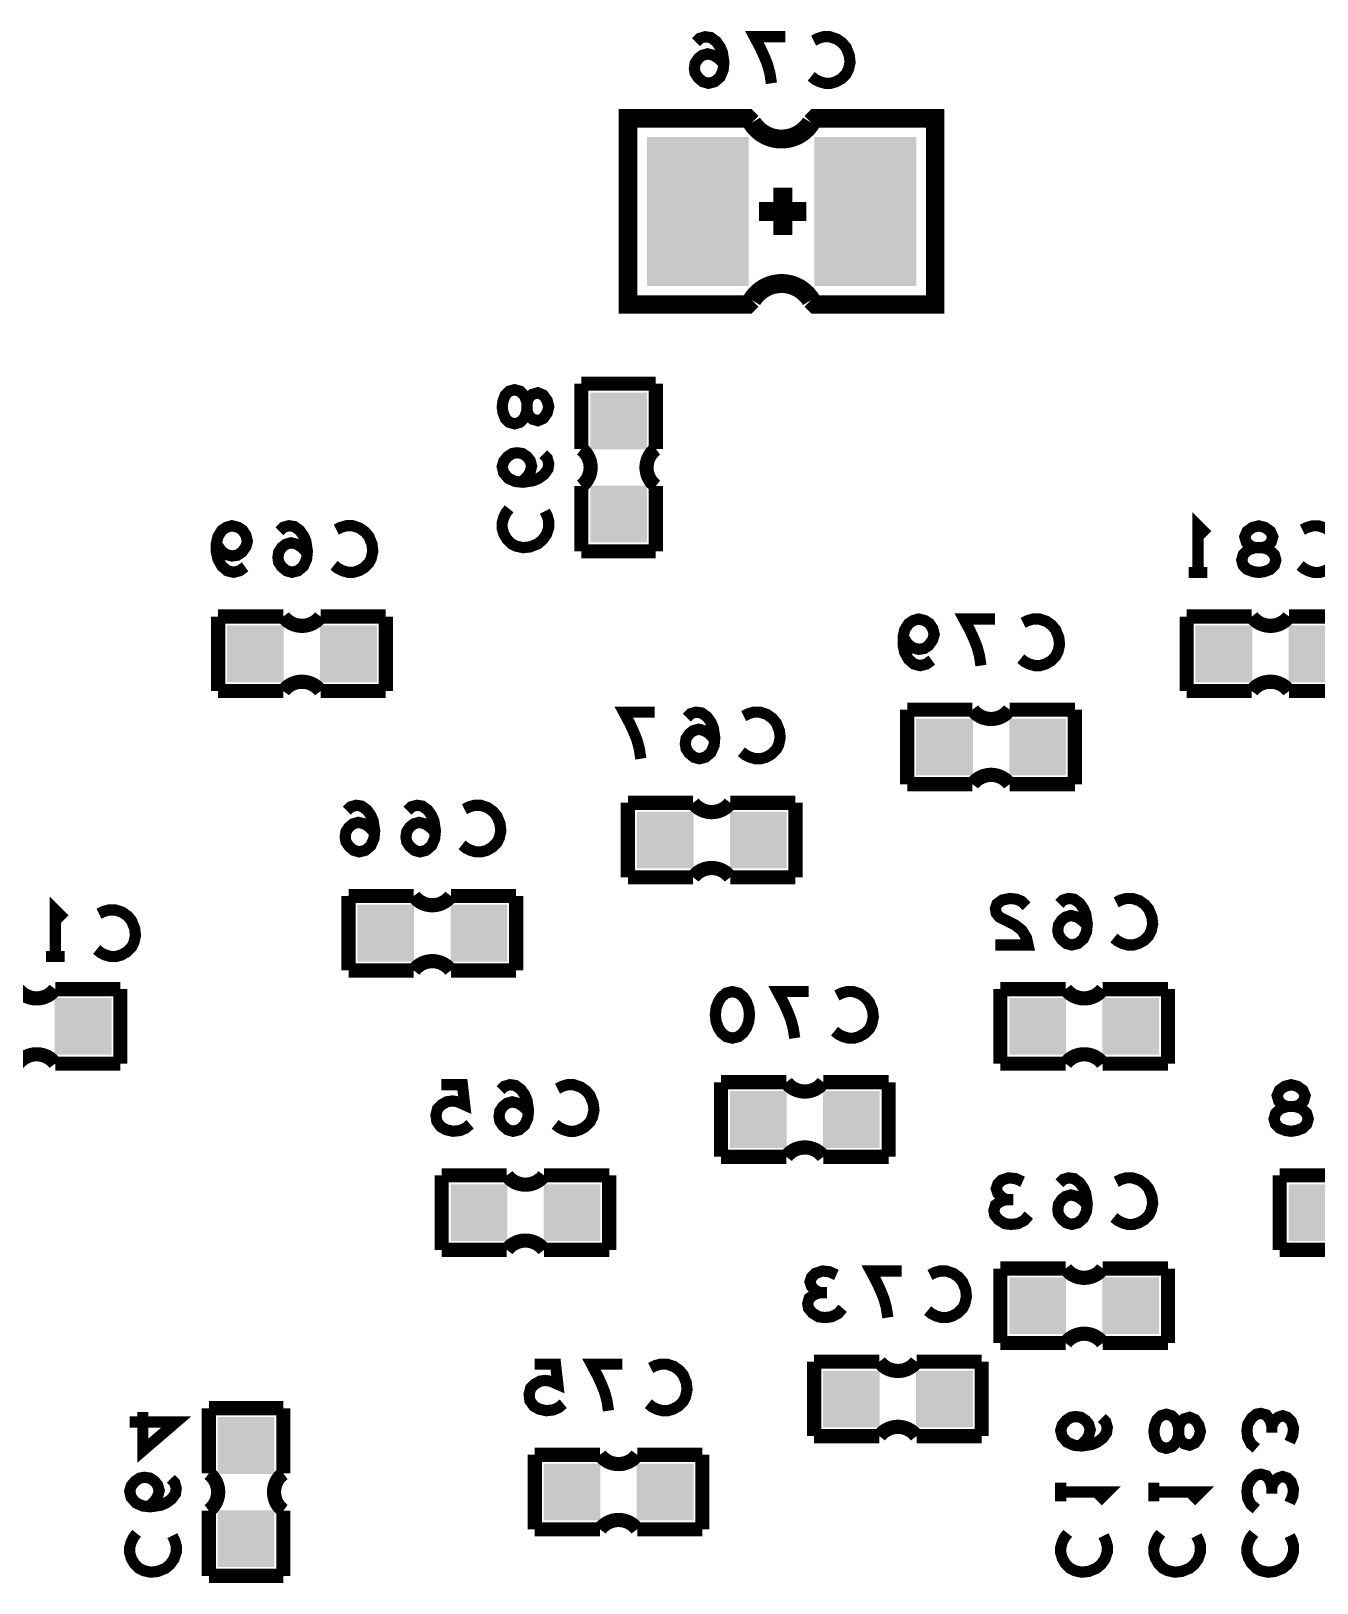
# Model space of a CAD drawing. Extents: x 0 to 200, y -10 to 130.
# Drawn here: x 88.69 to 102.5, y 32.02 to 48.69 of the extents above; entities that cross this region are included whole.
import ezdxf

# ---------------------------------------------------------------- set-up
doc = ezdxf.new("R2010")
doc.units = 0
doc.layers.get('0').update_dxf_attribs({"linetype": 'CONTINUOUS'})
doc.layers.add('MASK_BOTTOM_ART', color=6, linetype='CONTINUOUS')
doc.layers.add('SILK_BOTTOM_ART', color=5, linetype='CONTINUOUS')

# ---------------------------------------------------------------- blocks, each defined once
blk = doc.blocks.new('SQUARE_586')
blk.add_solid([(0.3048, 0.3048), (0.3048, -0.3048), (-0.3048, 0.3048), (-0.3048, -0.3048)])
blk = doc.blocks.new('RECTANGLE_571')
blk.add_solid([(0.5461, 0.8001), (0.5461, -0.8001), (-0.5461, 0.8001), (-0.5461, -0.8001)])

msp = doc.modelspace()

# ---------------------------------------------------------------- linework, layer by layer
at = {"layer": 'SILK_BOTTOM_ART'}
for points, const_width in [([(96.1309, 48.3333), (96.0726, 48.3917), (96.0226, 48.425), (95.9559, 48.4417), (95.8976, 48.425), (95.8559, 48.3917), (95.8226, 48.3417), (95.8143, 48.2833), (95.8226, 48.2333), (95.8559, 48.1833), (95.9059, 48.1417), (95.9643, 48.125), (96.0309, 48.1417), (96.0893, 48.1917), (96.1226, 48.2667), (96.1309, 48.35), (96.1143, 48.4583), (96.0893, 48.5167), (96.0476, 48.575), (95.9893, 48.6167), (95.9309, 48.625), (95.8726, 48.6083), (95.8309, 48.5667)], 0.12), ([(96.6417, 48.125), (96.625, 48.2333), (96.6, 48.325), (96.5667, 48.4083), (96.525, 48.5), (96.4583, 48.625), (96.7917, 48.625)], 0.12), ([(97.0941, 48.5833), (97.1441, 48.6083), (97.2024, 48.625), (97.2691, 48.625), (97.3441, 48.6), (97.4024, 48.5583), (97.4441, 48.5083), (97.4774, 48.425), (97.4857, 48.35), (97.4691, 48.275), (97.4441, 48.225), (97.3941, 48.175), (97.3357, 48.1417), (97.2774, 48.125), (97.2191, 48.125), (97.1607, 48.1417), (97.1107, 48.1667), (97.0691, 48.2)], 0.12), ([(96.4325, 47.7025), (96.385, 47.75), (95.1, 47.75), (95.1, 45.75), (96.385, 45.75), (96.4325, 45.7975)], 0.2), ([(97.0675, 45.7975), (97.115, 45.75), (98.4, 45.75), (98.4, 47.75), (97.115, 47.75), (97.0675, 47.7025)], 0.2), ([(96.7627, 47.004), (96.7627, 46.496)], 0.2032), ([(97.0167, 46.75), (96.5087, 46.75)], 0.2032), ([(93.75, 44.6524), (93.7583, 44.7107), (93.7833, 44.7774), (93.825, 44.8191), (93.8833, 44.8357), (93.9417, 44.8191), (93.9917, 44.7691), (94.0167, 44.6941), (94.0167, 44.6107), (94.0333, 44.5607), (94.075, 44.5191), (94.1333, 44.5024), (94.1917, 44.5274), (94.2333, 44.5857), (94.25, 44.6524), (94.2333, 44.7191), (94.1917, 44.7774), (94.1333, 44.8024), (94.075, 44.7857), (94.0333, 44.7441), (94.0167, 44.6941), (94.0167, 44.6107), (93.9917, 44.5357), (93.9417, 44.4857), (93.8833, 44.4691), (93.825, 44.4857), (93.7833, 44.5274), (93.7583, 44.5941), (93.75, 44.6524)], 0.12), ([(94.6, 44.9), (94.6, 44.2)], 0.1524), ([(95.4, 44.9), (94.6, 44.9)], 0.1524), ([(95.4, 44.2), (95.4, 44.9)], 0.1524), ([(93.9583, 43.8417), (94.0167, 43.9), (94.05, 43.95), (94.0667, 44.0167), (94.05, 44.075), (94.0167, 44.1167), (93.9667, 44.15), (93.9083, 44.1583), (93.8583, 44.15), (93.8083, 44.1167), (93.7667, 44.0667), (93.75, 44.0083), (93.7667, 43.9417), (93.8167, 43.8833), (93.8917, 43.85), (93.975, 43.8417), (94.0833, 43.8583), (94.1417, 43.8833), (94.2, 43.925), (94.2417, 43.9833), (94.25, 44.0417), (94.2333, 44.1), (94.1917, 44.1417)], 0.12), ([(94.6, 43.8), (94.6, 43.1)], 0.1524), ([(95.4, 43.1), (95.4, 43.8)], 0.1524), ([(94.2083, 43.5309), (94.2333, 43.4809), (94.25, 43.4226), (94.25, 43.3559), (94.225, 43.2809), (94.1833, 43.2226), (94.1333, 43.1809), (94.05, 43.1476), (93.975, 43.1393), (93.9, 43.1559), (93.85, 43.1809), (93.8, 43.2309), (93.7667, 43.2893), (93.75, 43.3476), (93.75, 43.4059), (93.7667, 43.4643), (93.7917, 43.5143), (93.825, 43.5559)], 0.12), ([(101.2226, 42.8733), (101.2226, 43.3733), (101.3226, 43.2733)], 0.12), ([(90.9893, 42.9333), (90.9309, 42.8917), (90.8643, 42.875), (90.7976, 42.8917), (90.7393, 42.9417), (90.6976, 43.0167), (90.6809, 43.0917), (90.6809, 43.1833), (90.6976, 43.2583), (90.7393, 43.325), (90.7893, 43.3583), (90.8476, 43.375), (90.9143, 43.3583), (90.9643, 43.325), (90.9976, 43.275), (91.0143, 43.2083), (90.9976, 43.15), (90.9559, 43.0917), (90.9059, 43.0583), (90.8476, 43.05), (90.7809, 43.0667), (90.7309, 43.1083), (90.6809, 43.1833)], 0.12), ([(91.6583, 43.0833), (91.6, 43.1417), (91.55, 43.175), (91.4833, 43.1917), (91.425, 43.175), (91.3833, 43.1417), (91.35, 43.0917), (91.3417, 43.0333), (91.35, 42.9833), (91.3833, 42.9333), (91.4333, 42.8917), (91.4917, 42.875), (91.5583, 42.8917), (91.6167, 42.9417), (91.65, 43.0167), (91.6583, 43.1), (91.6417, 43.2083), (91.6167, 43.2667), (91.575, 43.325), (91.5167, 43.3667), (91.4583, 43.375), (91.4, 43.3583), (91.3583, 43.3167)], 0.12), ([(91.9691, 43.3333), (92.0191, 43.3583), (92.0774, 43.375), (92.1441, 43.375), (92.2191, 43.35), (92.2774, 43.3083), (92.3191, 43.2583), (92.3524, 43.175), (92.3607, 43.1), (92.3441, 43.025), (92.3191, 42.975), (92.2691, 42.925), (92.2107, 42.8917), (92.1524, 42.875), (92.0941, 42.875), (92.0357, 42.8917), (91.9857, 42.9167), (91.9441, 42.95)], 0.12), ([(101.875, 42.8733), (101.8167, 42.8816), (101.75, 42.9066), (101.7083, 42.9483), (101.6917, 43.0066), (101.7083, 43.065), (101.7583, 43.115), (101.8333, 43.14), (101.9167, 43.14), (101.9667, 43.1566), (102.0083, 43.1983), (102.025, 43.2566), (102, 43.315), (101.9417, 43.3566), (101.875, 43.3733), (101.8083, 43.3566), (101.75, 43.315), (101.725, 43.2566), (101.7417, 43.1983), (101.7833, 43.1566), (101.8333, 43.14), (101.9167, 43.14), (101.9917, 43.115), (102.0417, 43.065), (102.0583, 43.0066), (102.0417, 42.9483), (102, 42.9066), (101.9333, 42.8816), (101.875, 42.8733)], 0.12), ([(102.3441, 43.3316), (102.3941, 43.3566), (102.4524, 43.3733), (102.5191, 43.3733), (102.5941, 43.3483), (102.6524, 43.3066), (102.6941, 43.2566), (102.7274, 43.1733), (102.7357, 43.0983), (102.7191, 43.0233), (102.6941, 42.9733), (102.6441, 42.9233), (102.5857, 42.89), (102.5274, 42.8733), (102.4691, 42.8733), (102.4107, 42.89), (102.3607, 42.915), (102.3191, 42.9483)], 0.12), ([(94.6, 43.1), (95.4, 43.1)], 0.1524), ([(101.3226, 42.8733), (101.1226, 42.8733)], 0.12), ([(90.7, 42.4), (90.7, 41.6)], 0.1524), ([(91.4, 42.4), (90.7, 42.4)], 0.1524), ([(92.5, 42.4), (91.8, 42.4)], 0.1524), ([(92.5, 41.6), (92.5, 42.4)], 0.1524), ([(98.3643, 41.9316), (98.3059, 41.89), (98.2393, 41.8733), (98.1726, 41.89), (98.1143, 41.94), (98.0726, 42.015), (98.0559, 42.09), (98.0559, 42.1816), (98.0726, 42.2566), (98.1143, 42.3233), (98.1643, 42.3566), (98.2226, 42.3733), (98.2893, 42.3566), (98.3393, 42.3233), (98.3726, 42.2733), (98.3893, 42.2066), (98.3726, 42.1483), (98.3309, 42.09), (98.2809, 42.0566), (98.2226, 42.0483), (98.1559, 42.065), (98.1059, 42.1066), (98.0559, 42.1816)], 0.12), ([(98.8917, 41.8733), (98.875, 41.9816), (98.85, 42.0733), (98.8167, 42.1566), (98.775, 42.2483), (98.7083, 42.3733), (99.0417, 42.3733)], 0.12), ([(99.3441, 42.3316), (99.3941, 42.3566), (99.4524, 42.3733), (99.5191, 42.3733), (99.5941, 42.3483), (99.6524, 42.3066), (99.6941, 42.2566), (99.7274, 42.1733), (99.7357, 42.0983), (99.7191, 42.0233), (99.6941, 41.9733), (99.6441, 41.9233), (99.5857, 41.89), (99.5274, 41.8733), (99.4691, 41.8733), (99.4107, 41.89), (99.3607, 41.915), (99.3191, 41.9483)], 0.12), ([(101.1, 42.4), (101.1, 41.6)], 0.1524), ([(101.8, 42.4), (101.1, 42.4)], 0.1524), ([(102.9, 42.4), (102.2, 42.4)], 0.1524), ([(90.7, 41.6), (91.4, 41.6)], 0.1524), ([(91.8, 41.6), (92.5, 41.6)], 0.1524), ([(101.1, 41.6), (101.8, 41.6)], 0.1524), ([(102.2, 41.6), (102.9, 41.6)], 0.1524), ([(95.2393, 40.8733), (95.2226, 40.9816), (95.1976, 41.0733), (95.1643, 41.1566), (95.1226, 41.2483), (95.0559, 41.3733), (95.3893, 41.3733)], 0.12), ([(96.0333, 41.0816), (95.975, 41.14), (95.925, 41.1733), (95.8583, 41.19), (95.8, 41.1733), (95.7583, 41.14), (95.725, 41.09), (95.7167, 41.0316), (95.725, 40.9816), (95.7583, 40.9316), (95.8083, 40.89), (95.8667, 40.8733), (95.9333, 40.89), (95.9917, 40.94), (96.025, 41.015), (96.0333, 41.0983), (96.0167, 41.2066), (95.9917, 41.265), (95.95, 41.3233), (95.8917, 41.365), (95.8333, 41.3733), (95.775, 41.3566), (95.7333, 41.315)], 0.12), ([(96.3441, 41.3316), (96.3941, 41.3566), (96.4524, 41.3733), (96.5191, 41.3733), (96.5941, 41.3483), (96.6524, 41.3066), (96.6941, 41.2566), (96.7274, 41.1733), (96.7357, 41.0983), (96.7191, 41.0233), (96.6941, 40.9733), (96.6441, 40.9233), (96.5857, 40.89), (96.5274, 40.8733), (96.4691, 40.8733), (96.4107, 40.89), (96.3607, 40.915), (96.3191, 40.9483)], 0.12), ([(98.1, 41.4), (98.1, 40.6)], 0.1524), ([(98.8, 41.4), (98.1, 41.4)], 0.1524), ([(99.9, 41.4), (99.2, 41.4)], 0.1524), ([(99.9, 40.6), (99.9, 41.4)], 0.1524), ([(98.1, 40.6), (98.8, 40.6)], 0.1524), ([(99.2, 40.6), (99.9, 40.6)], 0.1524), ([(92.3809, 40.0816), (92.3226, 40.14), (92.2726, 40.1733), (92.2059, 40.19), (92.1476, 40.1733), (92.1059, 40.14), (92.0726, 40.09), (92.0643, 40.0316), (92.0726, 39.9816), (92.1059, 39.9316), (92.1559, 39.89), (92.2143, 39.8733), (92.2809, 39.89), (92.3393, 39.94), (92.3726, 40.015), (92.3809, 40.0983), (92.3643, 40.2066), (92.3393, 40.265), (92.2976, 40.3233), (92.2393, 40.365), (92.1809, 40.3733), (92.1226, 40.3566), (92.0809, 40.315)], 0.12), ([(93.0333, 40.0816), (92.975, 40.14), (92.925, 40.1733), (92.8583, 40.19), (92.8, 40.1733), (92.7583, 40.14), (92.725, 40.09), (92.7167, 40.0316), (92.725, 39.9816), (92.7583, 39.9316), (92.8083, 39.89), (92.8667, 39.8733), (92.9333, 39.89), (92.9917, 39.94), (93.025, 40.015), (93.0333, 40.0983), (93.0167, 40.2066), (92.9917, 40.265), (92.95, 40.3233), (92.8917, 40.365), (92.8333, 40.3733), (92.775, 40.3566), (92.7333, 40.315)], 0.12), ([(93.3441, 40.3316), (93.3941, 40.3566), (93.4524, 40.3733), (93.5191, 40.3733), (93.5941, 40.3483), (93.6524, 40.3066), (93.6941, 40.2566), (93.7274, 40.1733), (93.7357, 40.0983), (93.7191, 40.0233), (93.6941, 39.9733), (93.6441, 39.9233), (93.5857, 39.89), (93.5274, 39.8733), (93.4691, 39.8733), (93.4107, 39.89), (93.3607, 39.915), (93.3191, 39.9483)], 0.12), ([(95.1, 40.4), (95.1, 39.6)], 0.1524), ([(95.8, 40.4), (95.1, 40.4)], 0.1524), ([(96.9, 40.4), (96.2, 40.4)], 0.1524), ([(96.9, 39.6), (96.9, 40.4)], 0.1524), ([(95.1, 39.6), (95.8, 39.6)], 0.1524), ([(96.2, 39.6), (96.9, 39.6)], 0.1524), ([(88.9512, 38.75), (88.9512, 39.25), (89.0512, 39.15)], 0.12), ([(92.1, 39.4), (92.1, 38.6)], 0.1524), ([(92.8, 39.4), (92.1, 39.4)], 0.1524), ([(93.9, 39.4), (93.2, 39.4)], 0.1524), ([(93.9, 38.6), (93.9, 39.4)], 0.1524), ([(99.3809, 39.29), (99.3309, 39.34), (99.2726, 39.365), (99.2059, 39.3733), (99.1226, 39.3566), (99.0643, 39.315), (99.0476, 39.265), (99.0559, 39.215), (99.0893, 39.1733), (99.2559, 39.09), (99.3309, 39.0316), (99.3809, 38.9483), (99.3976, 38.8733), (99.0476, 38.8733)], 0.12), ([(100.0333, 39.0816), (99.975, 39.14), (99.925, 39.1733), (99.8583, 39.19), (99.8, 39.1733), (99.7583, 39.14), (99.725, 39.09), (99.7167, 39.0316), (99.725, 38.9816), (99.7583, 38.9316), (99.8083, 38.89), (99.8667, 38.8733), (99.9333, 38.89), (99.9917, 38.94), (100.025, 39.015), (100.0333, 39.0983), (100.0167, 39.2066), (99.9917, 39.265), (99.95, 39.3233), (99.8917, 39.365), (99.8333, 39.3733), (99.775, 39.3566), (99.7333, 39.315)], 0.12), ([(100.3441, 39.3316), (100.3941, 39.3566), (100.4524, 39.3733), (100.5191, 39.3733), (100.5941, 39.3483), (100.6524, 39.3066), (100.6941, 39.2566), (100.7274, 39.1733), (100.7357, 39.0983), (100.7191, 39.0233), (100.6941, 38.9733), (100.6441, 38.9233), (100.5857, 38.89), (100.5274, 38.8733), (100.4691, 38.8733), (100.4107, 38.89), (100.3607, 38.915), (100.3191, 38.9483)], 0.12), ([(89.4203, 39.2083), (89.4703, 39.2333), (89.5286, 39.25), (89.5953, 39.25), (89.6703, 39.225), (89.7286, 39.1833), (89.7703, 39.1333), (89.8036, 39.05), (89.8119, 38.975), (89.7953, 38.9), (89.7703, 38.85), (89.7203, 38.8), (89.6619, 38.7667), (89.6036, 38.75), (89.5453, 38.75), (89.4869, 38.7667), (89.4369, 38.7917), (89.3953, 38.825)], 0.12), ([(89.0512, 38.75), (88.8512, 38.75)], 0.12), ([(92.1, 38.6), (92.8, 38.6)], 0.1524), ([(93.2, 38.6), (93.9, 38.6)], 0.1524), ([(89.65, 38.4), (88.95, 38.4)], 0.1524), ([(89.65, 37.6), (89.65, 38.4)], 0.1524), ([(96.2226, 38.3733), (96.2893, 38.3566), (96.3393, 38.315), (96.3726, 38.265), (96.3976, 38.1983), (96.4059, 38.1233), (96.3976, 38.0483), (96.3726, 37.9816), (96.3393, 37.9316), (96.2893, 37.89), (96.2226, 37.8733), (96.1559, 37.89), (96.1059, 37.9316), (96.0726, 37.9816), (96.0476, 38.0483), (96.0393, 38.1233), (96.0476, 38.1983), (96.0726, 38.265), (96.1059, 38.315), (96.1559, 38.3566), (96.2226, 38.3733)], 0.12), ([(96.8917, 37.8733), (96.875, 37.9816), (96.85, 38.0733), (96.8167, 38.1566), (96.775, 38.2483), (96.7083, 38.3733), (97.0417, 38.3733)], 0.12), ([(97.3441, 38.3316), (97.3941, 38.3566), (97.4524, 38.3733), (97.5191, 38.3733), (97.5941, 38.3483), (97.6524, 38.3066), (97.6941, 38.2566), (97.7274, 38.1733), (97.7357, 38.0983), (97.7191, 38.0233), (97.6941, 37.9733), (97.6441, 37.9233), (97.5857, 37.89), (97.5274, 37.8733), (97.4691, 37.8733), (97.4107, 37.89), (97.3607, 37.915), (97.3191, 37.9483)], 0.12), ([(99.1, 38.4), (99.1, 37.6)], 0.1524), ([(99.8, 38.4), (99.1, 38.4)], 0.1524), ([(100.9, 38.4), (100.2, 38.4)], 0.1524), ([(100.9, 37.6), (100.9, 38.4)], 0.1524), ([(88.95, 37.6), (89.65, 37.6)], 0.1524), ([(99.1, 37.6), (99.8, 37.6)], 0.1524), ([(100.2, 37.6), (100.9, 37.6)], 0.1524), ([(93.4059, 36.9483), (93.3559, 36.9066), (93.2976, 36.8816), (93.2226, 36.8733), (93.1476, 36.89), (93.0893, 36.9233), (93.0476, 36.9816), (93.0393, 37.0483), (93.0559, 37.115), (93.0976, 37.1566), (93.1559, 37.19), (93.2143, 37.1983), (93.2726, 37.19), (93.3476, 37.1566), (93.3226, 37.3733), (93.0976, 37.3733)], 0.12), ([(94.0333, 37.0816), (93.975, 37.14), (93.925, 37.1733), (93.8583, 37.19), (93.8, 37.1733), (93.7583, 37.14), (93.725, 37.09), (93.7167, 37.0316), (93.725, 36.9816), (93.7583, 36.9316), (93.8083, 36.89), (93.8667, 36.8733), (93.9333, 36.89), (93.9917, 36.94), (94.025, 37.015), (94.0333, 37.0983), (94.0167, 37.2066), (93.9917, 37.265), (93.95, 37.3233), (93.8917, 37.365), (93.8333, 37.3733), (93.775, 37.3566), (93.7333, 37.315)], 0.12), ([(94.3441, 37.3316), (94.3941, 37.3566), (94.4524, 37.3733), (94.5191, 37.3733), (94.5941, 37.3483), (94.6524, 37.3066), (94.6941, 37.2566), (94.7274, 37.1733), (94.7357, 37.0983), (94.7191, 37.0233), (94.6941, 36.9733), (94.6441, 36.9233), (94.5857, 36.89), (94.5274, 36.8733), (94.4691, 36.8733), (94.4107, 36.89), (94.3607, 36.915), (94.3191, 36.9483)], 0.12), ([(96.1, 37.4), (96.1, 36.6)], 0.1524), ([(96.8, 37.4), (96.1, 37.4)], 0.1524), ([(97.9, 37.4), (97.2, 37.4)], 0.1524), ([(97.9, 36.6), (97.9, 37.4)], 0.1524), ([(102.2226, 36.8733), (102.1643, 36.8816), (102.0976, 36.9066), (102.0559, 36.9483), (102.0393, 37.0066), (102.0559, 37.065), (102.1059, 37.115), (102.1809, 37.14), (102.2643, 37.14), (102.3143, 37.1566), (102.3559, 37.1983), (102.3726, 37.2566), (102.3476, 37.315), (102.2893, 37.3566), (102.2226, 37.3733), (102.1559, 37.3566), (102.0976, 37.315), (102.0726, 37.2566), (102.0893, 37.1983), (102.1309, 37.1566), (102.1809, 37.14), (102.2643, 37.14), (102.3393, 37.115), (102.3893, 37.065), (102.4059, 37.0066), (102.3893, 36.9483), (102.3476, 36.9066), (102.2809, 36.8816), (102.2226, 36.8733)], 0.12), ([(96.1, 36.6), (96.8, 36.6)], 0.1524), ([(97.2, 36.6), (97.9, 36.6)], 0.1524), ([(93.1, 36.4), (93.1, 35.6)], 0.1524), ([(93.8, 36.4), (93.1, 36.4)], 0.1524), ([(94.9, 36.4), (94.2, 36.4)], 0.1524), ([(94.9, 35.6), (94.9, 36.4)], 0.1524), ([(99.1643, 36.14), (99.1143, 36.165), (99.0726, 36.2066), (99.0559, 36.2566), (99.0726, 36.3066), (99.1143, 36.3483), (99.1893, 36.3733), (99.2643, 36.365), (99.3393, 36.3316)], 0.12), ([(100.0333, 36.0816), (99.975, 36.14), (99.925, 36.1733), (99.8583, 36.19), (99.8, 36.1733), (99.7583, 36.14), (99.725, 36.09), (99.7167, 36.0316), (99.725, 35.9816), (99.7583, 35.9316), (99.8083, 35.89), (99.8667, 35.8733), (99.9333, 35.89), (99.9917, 35.94), (100.025, 36.015), (100.0333, 36.0983), (100.0167, 36.2066), (99.9917, 36.265), (99.95, 36.3233), (99.8917, 36.365), (99.8333, 36.3733), (99.775, 36.3566), (99.7333, 36.315)], 0.12), ([(100.3441, 36.3316), (100.3941, 36.3566), (100.4524, 36.3733), (100.5191, 36.3733), (100.5941, 36.3483), (100.6524, 36.3066), (100.6941, 36.2566), (100.7274, 36.1733), (100.7357, 36.0983), (100.7191, 36.0233), (100.6941, 35.9733), (100.6441, 35.9233), (100.5857, 35.89), (100.5274, 35.8733), (100.4691, 35.8733), (100.4107, 35.89), (100.3607, 35.915), (100.3191, 35.9483)], 0.12), ([(102.1, 36.4), (102.1, 35.6)], 0.1524), ([(102.8, 36.4), (102.1, 36.4)], 0.1524), ([(99.4059, 35.9733), (99.3559, 35.915), (99.2893, 35.8816), (99.2143, 35.8733), (99.1476, 35.8816), (99.0809, 35.9233), (99.0393, 35.9733), (99.0309, 36.0233), (99.0476, 36.0816), (99.1059, 36.1233), (99.1643, 36.14), (99.2393, 36.14)], 0.12), ([(93.1, 35.6), (93.8, 35.6)], 0.1524), ([(94.2, 35.6), (94.9, 35.6)], 0.1524), ([(102.1, 35.6), (102.8, 35.6)], 0.1524), ([(97.1643, 35.14), (97.1143, 35.165), (97.0726, 35.2066), (97.0559, 35.2566), (97.0726, 35.3066), (97.1143, 35.3483), (97.1893, 35.3733), (97.2643, 35.365), (97.3393, 35.3316)], 0.12), ([(97.8917, 34.8733), (97.875, 34.9816), (97.85, 35.0733), (97.8167, 35.1566), (97.775, 35.2483), (97.7083, 35.3733), (98.0417, 35.3733)], 0.12), ([(98.3441, 35.3316), (98.3941, 35.3566), (98.4524, 35.3733), (98.5191, 35.3733), (98.5941, 35.3483), (98.6524, 35.3066), (98.6941, 35.2566), (98.7274, 35.1733), (98.7357, 35.0983), (98.7191, 35.0233), (98.6941, 34.9733), (98.6441, 34.9233), (98.5857, 34.89), (98.5274, 34.8733), (98.4691, 34.8733), (98.4107, 34.89), (98.3607, 34.915), (98.3191, 34.9483)], 0.12), ([(99.1, 35.4), (99.1, 34.6)], 0.1524), ([(99.8, 35.4), (99.1, 35.4)], 0.1524), ([(100.9, 35.4), (100.2, 35.4)], 0.1524), ([(100.9, 34.6), (100.9, 35.4)], 0.1524), ([(97.4059, 34.9733), (97.3559, 34.915), (97.2893, 34.8816), (97.2143, 34.8733), (97.1476, 34.8816), (97.0809, 34.9233), (97.0393, 34.9733), (97.0309, 35.0233), (97.0476, 35.0816), (97.1059, 35.1233), (97.1643, 35.14), (97.2393, 35.14)], 0.12), ([(99.1, 34.6), (99.8, 34.6)], 0.1524), ([(100.2, 34.6), (100.9, 34.6)], 0.1524), ([(94.4059, 33.9483), (94.3559, 33.9066), (94.2976, 33.8816), (94.2226, 33.8733), (94.1476, 33.89), (94.0893, 33.9233), (94.0476, 33.9816), (94.0393, 34.0483), (94.0559, 34.115), (94.0976, 34.1566), (94.1559, 34.19), (94.2143, 34.1983), (94.2726, 34.19), (94.3476, 34.1566), (94.3226, 34.3733), (94.0976, 34.3733)], 0.12), ([(94.8917, 33.8733), (94.875, 33.9816), (94.85, 34.0733), (94.8167, 34.1566), (94.775, 34.2483), (94.7083, 34.3733), (95.0417, 34.3733)], 0.12), ([(95.3441, 34.3316), (95.3941, 34.3566), (95.4524, 34.3733), (95.5191, 34.3733), (95.5941, 34.3483), (95.6524, 34.3066), (95.6941, 34.2566), (95.7274, 34.1733), (95.7357, 34.0983), (95.7191, 34.0233), (95.6941, 33.9733), (95.6441, 33.9233), (95.5857, 33.89), (95.5274, 33.8733), (95.4691, 33.8733), (95.4107, 33.89), (95.3607, 33.915), (95.3191, 33.9483)], 0.12), ([(97.1, 34.4), (97.1, 33.6)], 0.1524), ([(97.8, 34.4), (97.1, 34.4)], 0.1524), ([(98.9, 34.4), (98.2, 34.4)], 0.1524), ([(98.9, 33.6), (98.9, 34.4)], 0.1524), ([(89.75, 33.7524), (90.25, 33.7524), (89.8917, 33.4441), (89.8917, 33.8607)], 0.12), ([(91.4, 33.9), (90.6, 33.9)], 0.1524), ([(90.6, 33.9), (90.6, 33.2)], 0.1524), ([(91.4, 33.2), (91.4, 33.9)], 0.1524), ([(99.9566, 33.4941), (100.015, 33.5524), (100.0483, 33.6024), (100.065, 33.6691), (100.0483, 33.7274), (100.015, 33.7691), (99.965, 33.8024), (99.9066, 33.8107), (99.8566, 33.8024), (99.8066, 33.7691), (99.765, 33.7191), (99.7483, 33.6607), (99.765, 33.5941), (99.815, 33.5357), (99.89, 33.5024), (99.9733, 33.4941), (100.0816, 33.5107), (100.14, 33.5357), (100.1983, 33.5774), (100.24, 33.6357), (100.2483, 33.6941), (100.2316, 33.7524), (100.19, 33.7941)], 0.12), ([(100.7483, 33.6524), (100.7566, 33.7107), (100.7816, 33.7774), (100.8233, 33.8191), (100.8816, 33.8357), (100.94, 33.8191), (100.99, 33.7691), (101.015, 33.6941), (101.015, 33.6107), (101.0316, 33.5607), (101.0733, 33.5191), (101.1316, 33.5024), (101.19, 33.5274), (101.2316, 33.5857), (101.2483, 33.6524), (101.2316, 33.7191), (101.19, 33.7774), (101.1316, 33.8024), (101.0733, 33.7857), (101.0316, 33.7441), (101.015, 33.6941), (101.015, 33.6107), (100.99, 33.5357), (100.94, 33.4857), (100.8816, 33.4691), (100.8233, 33.4857), (100.7816, 33.5274), (100.7566, 33.5941), (100.7483, 33.6524)], 0.12), ([(101.8483, 33.4691), (101.79, 33.5191), (101.7566, 33.5857), (101.7483, 33.6607), (101.7566, 33.7274), (101.7983, 33.7941), (101.8483, 33.8357), (101.8983, 33.8441), (101.9566, 33.8274), (101.9983, 33.7691), (102.015, 33.7107), (102.015, 33.6357)], 0.12), ([(102.015, 33.7107), (102.04, 33.7607), (102.0816, 33.8024), (102.1316, 33.8191), (102.1816, 33.8024), (102.2233, 33.7607), (102.2483, 33.6857), (102.24, 33.6107), (102.2066, 33.5357)], 0.12), ([(97.1, 33.6), (97.8, 33.6)], 0.1524), ([(98.2, 33.6), (98.9, 33.6)], 0.1524), ([(94.1, 33.4), (94.1, 32.6)], 0.1524), ([(94.8, 33.4), (94.1, 33.4)], 0.1524), ([(95.9, 33.4), (95.2, 33.4)], 0.1524), ([(95.9, 32.6), (95.9, 33.4)], 0.1524), ([(89.9583, 32.8417), (90.0167, 32.9), (90.05, 32.95), (90.0667, 33.0167), (90.05, 33.075), (90.0167, 33.1167), (89.9667, 33.15), (89.9083, 33.1583), (89.8583, 33.15), (89.8083, 33.1167), (89.7667, 33.0667), (89.75, 33.0083), (89.7667, 32.9417), (89.8167, 32.8833), (89.8917, 32.85), (89.975, 32.8417), (90.0833, 32.8583), (90.1417, 32.8833), (90.2, 32.925), (90.2417, 32.9833), (90.25, 33.0417), (90.2333, 33.1), (90.1917, 33.1417)], 0.12), ([(99.7483, 32.9), (99.7483, 33.1)], 0.12), ([(100.7483, 32.9), (100.7483, 33.1)], 0.12), ([(101.8483, 32.8167), (101.79, 32.8667), (101.7566, 32.9333), (101.7483, 33.0083), (101.7566, 33.075), (101.7983, 33.1417), (101.8483, 33.1833), (101.8983, 33.1917), (101.9566, 33.175), (101.9983, 33.1167), (102.015, 33.0583), (102.015, 32.9833)], 0.12), ([(102.015, 33.0583), (102.04, 33.1083), (102.0816, 33.15), (102.1316, 33.1667), (102.1816, 33.15), (102.2233, 33.1083), (102.2483, 33.0333), (102.24, 32.9583), (102.2066, 32.8833)], 0.12), ([(99.7483, 33), (100.2483, 33), (100.1483, 32.9)], 0.12), ([(100.7483, 33), (101.2483, 33), (101.1483, 32.9)], 0.12), ([(90.6, 32.8), (90.6, 32.1)], 0.1524), ([(91.4, 32.1), (91.4, 32.8)], 0.1524), ([(94.1, 32.6), (94.8, 32.6)], 0.1524), ([(95.2, 32.6), (95.9, 32.6)], 0.1524), ([(90.2083, 32.5309), (90.2333, 32.4809), (90.25, 32.4226), (90.25, 32.3559), (90.225, 32.2809), (90.1833, 32.2226), (90.1333, 32.1809), (90.05, 32.1476), (89.975, 32.1393), (89.9, 32.1559), (89.85, 32.1809), (89.8, 32.2309), (89.7667, 32.2893), (89.75, 32.3476), (89.75, 32.4059), (89.7667, 32.4643), (89.7917, 32.5143), (89.825, 32.5559)], 0.12), ([(100.2066, 32.5309), (100.2316, 32.4809), (100.2483, 32.4226), (100.2483, 32.3559), (100.2233, 32.2809), (100.1816, 32.2226), (100.1316, 32.1809), (100.0483, 32.1476), (99.9733, 32.1393), (99.8983, 32.1559), (99.8483, 32.1809), (99.7983, 32.2309), (99.765, 32.2893), (99.7483, 32.3476), (99.7483, 32.4059), (99.765, 32.4643), (99.79, 32.5143), (99.8233, 32.5559)], 0.12), ([(101.2066, 32.5309), (101.2316, 32.4809), (101.2483, 32.4226), (101.2483, 32.3559), (101.2233, 32.2809), (101.1816, 32.2226), (101.1316, 32.1809), (101.0483, 32.1476), (100.9733, 32.1393), (100.8983, 32.1559), (100.8483, 32.1809), (100.7983, 32.2309), (100.765, 32.2893), (100.7483, 32.3476), (100.7483, 32.4059), (100.765, 32.4643), (100.79, 32.5143), (100.8233, 32.5559)], 0.12), ([(102.2066, 32.5309), (102.2316, 32.4809), (102.2483, 32.4226), (102.2483, 32.3559), (102.2233, 32.2809), (102.1816, 32.2226), (102.1316, 32.1809), (102.0483, 32.1476), (101.9733, 32.1393), (101.8983, 32.1559), (101.8483, 32.1809), (101.7983, 32.2309), (101.765, 32.2893), (101.7483, 32.3476), (101.7483, 32.4059), (101.765, 32.4643), (101.79, 32.5143), (101.8233, 32.5559)], 0.12), ([(90.6, 32.1), (91.4, 32.1)], 0.1524)]:
    msp.add_lwpolyline(points, dxfattribs=dict(at, const_width=const_width))
for points, const_width in [([(96.4325, 47.7025, 0.554718), (97.0675, 47.7025)], 0.2032), ([(97.0675, 45.7975, 0.5602289), (96.4325, 45.7975)], 0.2032), ([(94.6, 43.8, 0.5), (94.6, 44.2)], 0.1524), ([(95.4, 44.2, 0.5), (95.4, 43.8)], 0.1524), ([(91.4, 42.4, 0.5), (91.8, 42.4)], 0.1524), ([(101.8, 42.4, 0.5), (102.2, 42.4)], 0.1524), ([(91.8, 41.6, 0.5), (91.4, 41.6)], 0.1524), ([(102.2, 41.6, 0.5), (101.8, 41.6)], 0.1524), ([(98.8, 41.4, 0.5), (99.2, 41.4)], 0.1524), ([(99.2, 40.6, 0.5), (98.8, 40.6)], 0.1524), ([(95.8, 40.4, 0.5), (96.2, 40.4)], 0.1524), ([(96.2, 39.6, 0.5), (95.8, 39.6)], 0.1524), ([(92.8, 39.4, 0.5), (93.2, 39.4)], 0.1524), ([(93.2, 38.6, 0.5), (92.8, 38.6)], 0.1524), ([(88.55, 38.4, 0.5), (88.95, 38.4)], 0.1524), ([(99.8, 38.4, 0.5), (100.2, 38.4)], 0.1524), ([(88.95, 37.6, 0.5), (88.55, 37.6)], 0.1524), ([(100.2, 37.6, 0.5), (99.8, 37.6)], 0.1524), ([(96.8, 37.4, 0.5), (97.2, 37.4)], 0.1524), ([(97.2, 36.6, 0.5), (96.8, 36.6)], 0.1524), ([(93.8, 36.4, 0.5), (94.2, 36.4)], 0.1524), ([(94.2, 35.6, 0.5), (93.8, 35.6)], 0.1524), ([(99.8, 35.4, 0.5), (100.2, 35.4)], 0.1524), ([(100.2, 34.6, 0.5), (99.8, 34.6)], 0.1524), ([(97.8, 34.4, 0.5), (98.2, 34.4)], 0.1524), ([(98.2, 33.6, 0.5), (97.8, 33.6)], 0.1524), ([(94.8, 33.4, 0.5), (95.2, 33.4)], 0.1524), ([(90.6, 32.8, 0.5), (90.6, 33.2)], 0.1524), ([(91.4, 33.2, 0.5), (91.4, 32.8)], 0.1524), ([(95.2, 32.6, 0.5), (94.8, 32.6)], 0.1524)]:
    msp.add_lwpolyline(points, format="xyb", dxfattribs=dict(at, const_width=const_width))

# ---------------------------------------------------------------- block references
at = {"layer": 'MASK_BOTTOM_ART'}
for name, p in [('RECTANGLE_571', (95.85, 46.75)), ('RECTANGLE_571', (97.65, 46.75)), ('SQUARE_586', (95, 44.5)), ('SQUARE_586', (95, 43.5)), ('SQUARE_586', (91.1, 42)), ('SQUARE_586', (92.1, 42)), ('SQUARE_586', (101.5, 42)), ('SQUARE_586', (102.5, 42)), ('SQUARE_586', (98.5, 41)), ('SQUARE_586', (99.5, 41)), ('SQUARE_586', (95.5, 40)), ('SQUARE_586', (96.5, 40)), ('SQUARE_586', (92.5, 39)), ('SQUARE_586', (93.5, 39)), ('SQUARE_586', (89.25, 38)), ('SQUARE_586', (99.5, 38)), ('SQUARE_586', (100.5, 38)), ('SQUARE_586', (96.5, 37)), ('SQUARE_586', (97.5, 37)), ('SQUARE_586', (93.5, 36)), ('SQUARE_586', (94.5, 36)), ('SQUARE_586', (102.5, 36)), ('SQUARE_586', (99.5, 35)), ('SQUARE_586', (100.5, 35)), ('SQUARE_586', (97.5, 34)), ('SQUARE_586', (98.5, 34)), ('SQUARE_586', (91, 33.5)), ('SQUARE_586', (94.5, 33)), ('SQUARE_586', (95.5, 33)), ('SQUARE_586', (91, 32.5))]:
    msp.add_blockref(name, p, dxfattribs=at)

doc.saveas('drawing.dxf')
